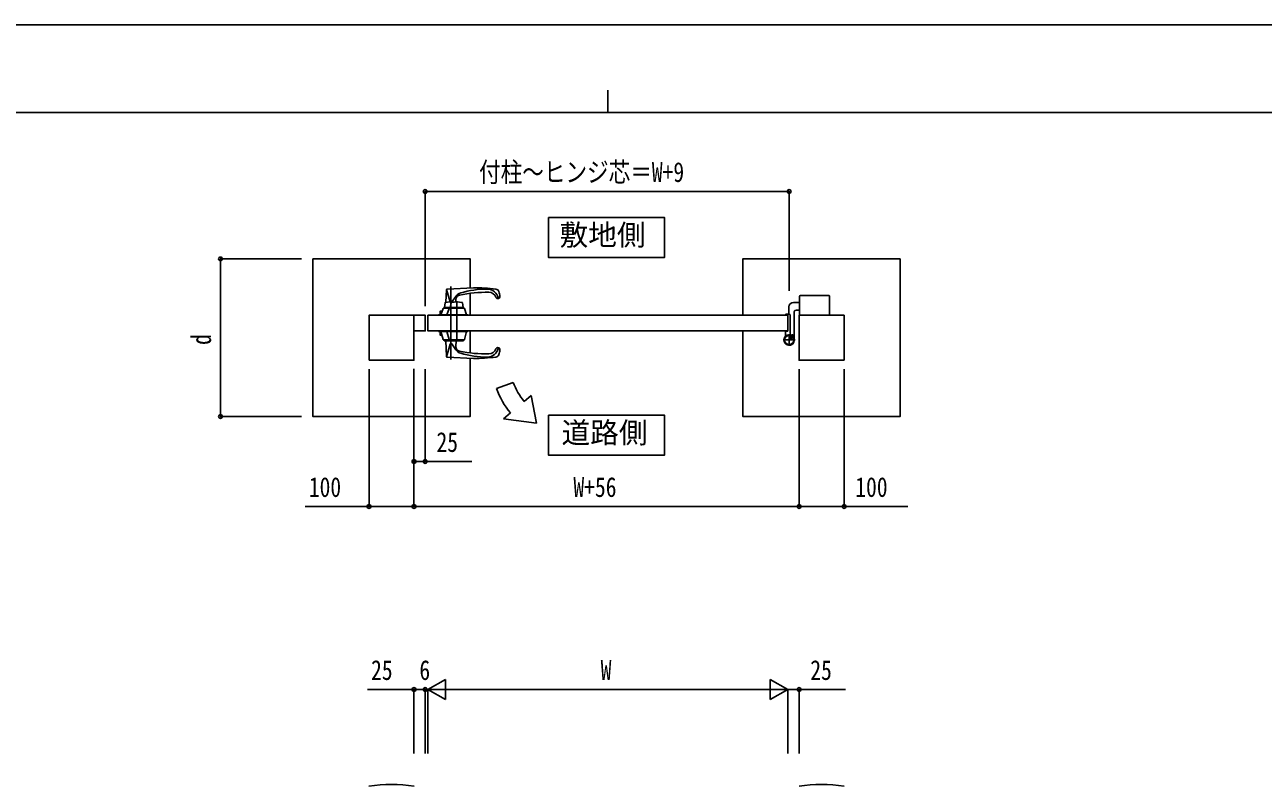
# Model space of a CAD drawing. Units: millimetres, scale not verified. Extents: x -4205 to 4205, y -2970 to 2970.
# Drawn here: x -1301 to 1452, y 1278 to 2970 of the extents above; entities that cross this region are included whole.
import ezdxf
from ezdxf.enums import TextEntityAlignment as Align

# ---------------------------------------------------------------- set-up
doc = ezdxf.new("R2010")
doc.units = ezdxf.units.MM
doc.header["$LTSCALE"] = 10
for name, color, linetype in [('0-1_USER1', 3, 'Continuous'), ('0-2_YKK_12', 2, 'Continuous'), ('0-3_YKK_A1', 4, 'Continuous'), ('0-4_YKK_D', 6, 'Continuous'), ('0-5_YKK_ZWAK', 7, 'Continuous')]:
    doc.layers.add(name, color=color, linetype=linetype)
doc.styles.add('ＭＳ ゴシック', font='')
doc.styles.get('ＭＳ ゴシック').set_extended_font_data('MS Gothic')

msp = doc.modelspace()

# ---------------------------------------------------------------- linework, layer by layer
at = {"layer": '0-1_USER1'}
for points in [[(-136.78, 2542.08), (-136.78, 2452.83), (120.82, 2452.83), (120.82, 2542.08)], [(-136.78, 2102.64), (-136.78, 2013.39), (120.82, 2013.39), (120.82, 2102.64)]]:
    msp.add_lwpolyline(points, close=True, dxfattribs=at)
at = {"layer": '0-2_YKK_12'}
for p, q in [((-353.98, 2388.05), (-353.98, 2226.05)), ((-340.98, 2266.05), (-340.98, 2355.55))]:
    msp.add_line(p, q, dxfattribs=at)
at = {"layer": '0-3_YKK_A1'}
for p, q in [((-365.18, 2353.26), (-364.05, 2380.72)), ((-363.74, 2381.72), (-355.83, 2354.03)), ((-362.16, 2382.64), (-303.98, 2385.55)), ((-310.98, 2373.32), (-310.98, 2324.55)), ((486.02, 2368.05), (423.02, 2368.05)), ((-368.98, 2340.45), (-368.98, 2340.05)), ((-355.38, 2341.05), (-368.38, 2341.05)), ((-361.23, 2342.05), (-355.39, 2342.05)), ((-360.98, 2342.05), (-360.98, 2341.05)), ((-360.98, 2341.05), (-355.38, 2341.05)), ((-355.98, 2340.45), (-355.98, 2340.05)), ((-355.48, 2341.55), (-353.6, 2352.36)), ((-326.58, 2341.05), (-355.38, 2341.05)), ((-351.56, 2354.01), (-342.85, 2366.45)), ((-347.98, 2342.05), (-347.98, 2341.05)), ((-347.98, 2341.05), (-333.98, 2341.05)), ((-343.02, 2359.14), (-342.82, 2354.03)), ((-333.98, 2342.05), (-333.98, 2341.05)), ((-333.73, 2341.55), (-326.48, 2341.55)), ((-328.36, 2352.36), (-326.48, 2341.55)), ((-325.98, 2340.05), (-325.98, 2340.45)), ((397.52, 2343.05), (397.52, 2327.05)), ((421.02, 2353.05), (407.52, 2353.05)), ((421.02, 2324.55), (421.02, 2366.05)), ((488.02, 2366.05), (488.02, 2324.55)), ((-381.48, 2325.55), (-326.48, 2325.55)), ((-381.48, 2325.55), (-381.48, 2324.55)), ((-381.48, 2324.55), (-326.48, 2324.55)), ((-378.98, 2325.55), (-378.98, 2324.55)), ((-365.98, 2324.55), (-378.98, 2324.55)), ((-377.98, 2325.55), (-377.98, 2333.25)), ((-377.98, 2325.55), (-329.98, 2325.55)), ((-377.68, 2333.55), (-373.22, 2333.55)), ((-375.98, 2325.55), (-371.1, 2339.71)), ((-375.48, 2325.55), (-375.48, 2324.55)), ((-371.98, 2325.55), (-371.98, 2324.55)), ((-370.62, 2340.05), (-357.62, 2340.05)), ((-369.48, 2325.05), (-369.48, 2325.55)), ((-366.48, 2325.55), (-366.48, 2324.55)), ((-315.98, 2325.55), (-365.98, 2325.55)), ((-365.98, 2325.55), (-365.98, 2324.55)), ((-315.98, 2324.55), (-365.98, 2324.55)), ((-362.98, 2325.55), (-358.1, 2339.71)), ((-318.98, 2325.55), (-362.98, 2325.55)), ((-358.98, 2325.55), (-358.98, 2324.55)), ((-357.62, 2340.05), (-324.34, 2340.05)), ((-356.98, 2325.55), (-356.98, 2324.55)), ((-356.48, 2325.05), (-356.48, 2325.55)), ((-355.98, 2324.55), (-325.98, 2324.55)), ((-350.98, 2325.55), (-350.98, 2324.55)), ((-341.48, 2325.55), (-341.48, 2324.55)), ((-332.48, 2325.55), (-332.48, 2324.55)), ((-326.48, 2325.55), (-326.48, 2324.55)), ((-325.48, 2325.55), (-325.48, 2325.05)), ((-318.98, 2325.55), (-323.86, 2339.71)), ((-322.98, 2325.55), (-322.98, 2324.55)), ((-315.98, 2325.55), (-315.98, 2324.55)), ((390.02, 2325.35), (390.02, 2326.05)), ((394.72, 2324.85), (390.52, 2324.85)), ((398.02, 2327.05), (391.02, 2327.05)), ((395.02, 2289.55), (395.02, 2324.55)), ((400.02, 2284.49), (400.02, 2325.05)), ((409.52, 2332.05), (409.52, 2269.55)), ((421.02, 2336.05), (413.52, 2336.05)), ((-381.48, 2289.55), (-326.48, 2289.55)), ((-381.48, 2289.55), (-381.48, 2288.55)), ((-381.48, 2288.55), (-326.48, 2288.55)), ((-378.98, 2288.55), (-378.98, 2289.55)), ((-377.98, 2288.55), (-377.98, 2280.85)), ((-377.98, 2288.55), (-329.98, 2288.55)), ((-375.98, 2288.55), (-371.08, 2270.42)), ((-375.48, 2289.55), (-375.48, 2288.55)), ((-371.98, 2288.55), (-371.98, 2289.55)), ((-366.48, 2289.55), (-366.48, 2288.55)), ((-315.98, 2289.55), (-365.98, 2289.55)), ((-365.98, 2288.55), (-365.98, 2289.55)), ((-315.98, 2288.55), (-365.98, 2288.55)), ((-318.98, 2288.55), (-362.98, 2288.55)), ((-362.98, 2288.55), (-358.08, 2270.42)), ((-358.98, 2288.55), (-358.98, 2289.55)), ((-356.98, 2289.55), (-356.98, 2288.55)), ((-350.98, 2289.55), (-350.98, 2288.55)), ((-341.48, 2289.55), (-341.48, 2288.55)), ((-332.48, 2289.55), (-332.48, 2288.55)), ((-326.48, 2289.55), (-326.48, 2288.55)), ((-318.98, 2288.55), (-323.88, 2270.42)), ((-322.98, 2288.55), (-322.98, 2289.55)), ((-315.98, 2288.55), (-315.98, 2289.55)), ((-310.98, 2289.55), (-310.98, 2240.78)), ((390.02, 2288.75), (390.02, 2279.71)), ((394.72, 2289.25), (390.52, 2289.25)), ((-377.68, 2280.55), (-373.82, 2280.55)), ((-370.6, 2270.05), (-357.6, 2270.05)), ((-368.98, 2268.15), (-368.98, 2270.05)), ((-368.38, 2267.55), (-355.38, 2267.55)), ((-365.45, 2267.55), (-364.05, 2233.37)), ((-363.74, 2232.38), (-355.74, 2260.38)), ((-357.6, 2270.05), (-324.36, 2270.05)), ((-355.98, 2268.15), (-355.98, 2270.05)), ((-355.38, 2267.55), (-326.58, 2267.55)), ((-352.18, 2260.98), (-342.85, 2247.65)), ((-343.02, 2254.96), (-342.51, 2267.55)), ((-325.98, 2268.15), (-325.98, 2270.05)), ((385.02, 2269.55), (411.02, 2269.55)), ((398.02, 2282.55), (398.02, 2256.55)), ((409.57, 2281.1), (399.51, 2271.04)), ((400.49, 2274.85), (403.91, 2278.26)), ((403.32, 2272.02), (400.49, 2274.85)), ((400.96, 2274.39), (404.44, 2277.87)), ((402.86, 2272.49), (406.34, 2275.97)), ((406.73, 2275.43), (403.32, 2272.02)), ((404.44, 2277.87), (405.2, 2278.63)), ((406.34, 2275.97), (407.1, 2276.73)), ((-362.16, 2231.46), (-303.98, 2228.55)), ((-252.77, 2161.55), (-215.18, 2175.23)), ((-175.55, 2145.98), (-190.87, 2133.13)), ((-163.62, 2084.55), (-175.55, 2145.98)), ((-221.51, 2107.41), (-236.83, 2094.56)), ((-163.62, 2084.55), (-236.83, 2094.56))]:
    msp.add_line(p, q, dxfattribs=at)
for points in [[(-660.98, 2449.55), (-310.98, 2449.55), (-310.98, 2385.2)], [(-310.98, 2228.9), (-310.98, 2099.55), (-660.98, 2099.55), (-660.98, 2449.55)], [(645.02, 2449.55), (295.02, 2449.55), (295.02, 2324.55)], [(295.02, 2289.55), (295.02, 2099.55), (645.02, 2099.55), (645.02, 2449.55)], [(-361.23, 2342.05), (-361.23, 2341.55), (-368.48, 2341.55), (-366.6, 2352.36)], [(-348.23, 2342.05), (-348.23, 2341.55), (-355.48, 2341.55)], [(-348.23, 2342.05), (-333.73, 2342.05), (-333.73, 2341.55)], [(-404.98, 2324.55), (-404.98, 2289.55), (395.02, 2289.55)], [(-404.98, 2324.55), (395.02, 2324.55), (395.02, 2289.55)], [(404.74, 2279.09), (403.68, 2280.15), (404.94, 2280.88)], [(403.91, 2278.26), (404.74, 2279.09), (407.57, 2276.27), (406.73, 2275.43)], [(406.33, 2280.83), (405.62, 2278.78), (406, 2277.53)], [(409.3, 2277.86), (407.25, 2277.15), (406, 2277.53)], [(407.57, 2276.27), (408.63, 2275.21), (409.35, 2276.47)]]:
    msp.add_lwpolyline(points, dxfattribs=at)
for points in [[(-535.98, 2224.55), (-435.98, 2224.55), (-435.98, 2324.55), (-535.98, 2324.55)], [(-435.98, 2324.55), (-410.98, 2324.55), (-410.98, 2289.55), (-435.98, 2289.55)], [(520.02, 2224.55), (420.02, 2224.55), (420.02, 2324.55), (520.02, 2324.55)]]:
    msp.add_lwpolyline(points, close=True, dxfattribs=at)
for radius in [11.5, 10.35]:
    msp.add_circle((398.02, 2269.55), radius, dxfattribs=at)
for centre, radius, start, end in [((-362.06, 2380.64), 2, 92.86266, 177.6633), ((-333.03, 2359.55), 10, 101.71063, 182.33739), ((-326.47, 2354.97), 20, 106.68945, 145.00003), ((-274.17, 2075.58), 300, 89.08044, 101.71077), ((-274.77, 2182.56), 200, 89.41337, 106.68945), ((-303.98, 1985.55), 400, 82.81924, 90), ((-272.98, 2357.55), 25, 10.87116, 89.41339), ((-269.63, 2358.55), 17, 20.41621, 89.08044), ((-254.98, 2374.47), 8, 19.09786, 82.81924), ((-294.67, 2360.73), 50, 6.70985, 19.09794), ((423.02, 2366.05), 2, 90, 180), ((486.02, 2366.05), 2, 0, 90), ((-368.38, 2340.45), 0.6, 90, 180), ((-365.62, 2352.19), 1, 98.47124, 170.14881), ((-353.98, 2274.05), 80, 85.33958, 98.47124), ((-355.38, 2340.45), 0.6, 90, 180), ((-352.62, 2352.19), 1, 98.47124, 170.14881), ((-340.98, 2274.05), 80, 81.52876, 98.47124), ((-329.34, 2352.19), 1, 9.85119, 81.52876), ((-326.58, 2340.45), 0.6, 0, 90), ((-249.48, 2366.05), 4.5, 200.41621, 6.70986), ((407.52, 2343.05), 10, 90, 180), ((-377.68, 2333.25), 0.3, 90, 180), ((-370.62, 2339.55), 0.5, 90, 160.97439), ((-368.98, 2325.05), 0.5, 180, 270), ((-357.62, 2339.55), 0.5, 90, 160.97439), ((-355.98, 2325.05), 0.5, 180, 270), ((-325.98, 2325.05), 0.5, 270, 0), ((-324.34, 2339.55), 0.5, 19.02561, 90), ((391.02, 2326.05), 1, 90, 180), ((390.52, 2325.35), 0.5, 180, 270), ((394.72, 2324.55), 0.3, 360, 90), ((398.02, 2325.05), 2, 360, 90), ((413.52, 2332.05), 4, 90, 180), ((390.52, 2288.75), 0.5, 90, 180), ((394.72, 2289.55), 0.3, 270, 360), ((-377.68, 2280.85), 0.3, 180, 270), ((-370.6, 2270.55), 0.5, 195.12401, 270), ((-368.38, 2268.15), 0.6, 180, 270), ((-357.6, 2270.55), 0.5, 195.12401, 270), ((-355.38, 2268.15), 0.6, 180, 270), ((-353.82, 2259.83), 2, 34.99933, 164.05376), ((-326.58, 2268.15), 0.6, 270, 0), ((-324.36, 2270.55), 0.5, 270, 344.87599), ((398.02, 2269.55), 11.5, 141.98772, 64.89722), ((385.02, 2279.71), 5, 321.98772, 360), ((405.02, 2284.49), 5, 180.00002, 244.89722), ((405.59, 2279.76), 1.3, 59.0353, 120), ((401.63, 2273.15), 9, 30.9647, 59.0353), ((408.23, 2277.12), 1.3, 330, 30.9647), ((-362.06, 2233.45), 2, 182.3367, 267.13734), ((-333.03, 2254.55), 10, 177.66261, 258.28937), ((-326.47, 2259.12), 20, 214.99997, 253.31055), ((-274.17, 2538.51), 300, 258.28923, 270.91956), ((-274.77, 2431.54), 200, 253.31055, 270.58663), ((-303.98, 2628.55), 400, 270, 277.18076), ((-272.98, 2256.55), 25, 270.58661, 349.12884), ((-269.63, 2255.55), 17, 270.91956, 339.58379), ((-254.98, 2239.62), 8, 277.18076, 340.90214), ((-249.48, 2248.05), 4.5, 353.29014, 159.58379), ((-294.67, 2253.36), 50, 340.90206, 353.29015), ((-83.62, 2223.12), 140, 200.00072, 220.00072), ((-83.62, 2223.12), 180, 200.00072, 220.00072), ((-485.98, 961.83), 320, 80.99877, 99.00123), ((470.02, 961.83), 320, 80.99877, 99.00123)]:
    msp.add_arc(centre, radius, start, end, dxfattribs=at)
at = {"layer": '0-4_YKK_D'}
for p, q in [((-410.98, 2344.55), (-410.98, 2600.55)), ((-410.98, 2599.55), (398.02, 2599.55)), ((398.02, 2379.05), (398.02, 2600.55)), ((-685.98, 2449.55), (-867, 2449.55)), ((-866, 2449.55), (-866, 2099.55)), ((-535.98, 2204.55), (-535.98, 1898.55)), ((-435.98, 2205.54), (-435.98, 1898.55)), ((-435.98, 2204.55), (-435.98, 1898.55)), ((-435.98, 2204.55), (-435.98, 1998.55)), ((-410.98, 2204.55), (-410.98, 1998.55)), ((420.02, 2204.55), (420.02, 1898.55)), ((420.02, 2204.55), (420.02, 1898.55)), ((520.02, 2204.55), (520.02, 1898.55)), ((-685.98, 2099.55), (-867, 2099.55)), ((-435.98, 1899.55), (420.02, 1899.55)), ((-404.98, 1492.84), (-366.01, 1515.34)), ((-366.01, 1470.34), (-366.01, 1515.34)), ((395.02, 1492.84), (356.05, 1515.34)), ((356.05, 1515.34), (356.05, 1470.34)), ((-435.98, 1350.39), (-435.98, 1493.84)), ((-410.98, 1350.39), (-410.98, 1493.84)), ((-410.98, 1350.39), (-410.98, 1493.84)), ((-410.98, 1492.84), (-404.98, 1492.84)), ((-404.98, 1350.39), (-404.98, 1493.84)), ((-404.98, 1350.39), (-404.98, 1493.84)), ((-404.98, 1492.84), (-366.01, 1470.34)), ((-404.98, 1492.84), (-327.04, 1492.84)), ((-359.98, 1492.84), (350.02, 1492.84)), ((395.02, 1492.84), (317.08, 1492.84)), ((395.02, 1492.84), (356.05, 1470.34)), ((395.02, 1350.39), (395.02, 1493.84)), ((395.02, 1350.39), (395.02, 1493.84)), ((420.02, 1350.39), (420.02, 1493.84))]:
    msp.add_line(p, q, dxfattribs=at)
for points in [[(-435.98, 1999.55), (-410.98, 1999.55), (-307.58, 1999.55)], [(-435.98, 1899.55), (-535.98, 1899.55), (-677.78, 1899.55)], [(420.02, 1899.55), (520.02, 1899.55), (661.82, 1899.55)], [(-410.98, 1492.84), (-435.98, 1492.84), (-539.38, 1492.84)], [(395.02, 1492.84), (420.02, 1492.84), (523.42, 1492.84)]]:
    msp.add_lwpolyline(points, dxfattribs=at)
for centre in [(-410.98, 2599.55), (398.02, 2599.55), (-866, 2449.55), (-866, 2099.55), (-435.98, 1999.55), (-410.98, 1999.55), (-535.98, 1899.55), (-435.98, 1899.55), (-435.98, 1899.55), (420.02, 1899.55), (420.02, 1899.55), (520.02, 1899.55), (-435.98, 1492.84), (-410.98, 1492.84), (-410.98, 1492.84), (420.02, 1492.84)]:
    msp.add_circle(centre, 4.25, dxfattribs=at)
at = {"layer": '0-5_YKK_ZWAK'}
for p, q in [((-4.98, 2825), (-4.98, 2775)), ((3895.02, 2775), (-3904.98, 2775))]:
    msp.add_line(p, q, dxfattribs=at)
msp.add_lwpolyline([(-4205, -2970), (4205, -2970), (4205, 2970), (-4205, 2970)], close=True, dxfattribs=at)

# ---------------------------------------------------------------- texts
at = {"layer": '0-1_USER1', "style": 'ＭＳ ゴシック'}
for s, p in [('敷地側', (-112.4, 2465.58)), ('道路側', (-108.07, 2026.14))]:
    msp.add_text(s, height=46.74, dxfattribs=at).set_placement(p, align=Align.BOTTOM_LEFT)
at = {"layer": '0-4_YKK_D', "style": 'ＭＳ ゴシック', "width": 0.8}
for s, p in [('付柱～ヒンジ芯＝W+9', (-291.28, 2607.55)), ('25', (-385.98, 2007.55)), ('100', (-669.78, 1907.55)), ('W+56', (-81.58, 1907.55)), ('100', (545.02, 1907.55)), ('25', (-531.38, 1500.84)), ('6', (-423.98, 1500.84)), ('W', (-20.98, 1500.84)), ('25', (445.02, 1500.84))]:
    msp.add_text(s, height=43.99, dxfattribs=at).set_placement(p, align=Align.BOTTOM_LEFT)
msp.add_text('d', height=43.99, rotation=90, dxfattribs=at).set_placement((-874, 2258.55), align=Align.BOTTOM_LEFT)

doc.saveas('drawing.dxf')
